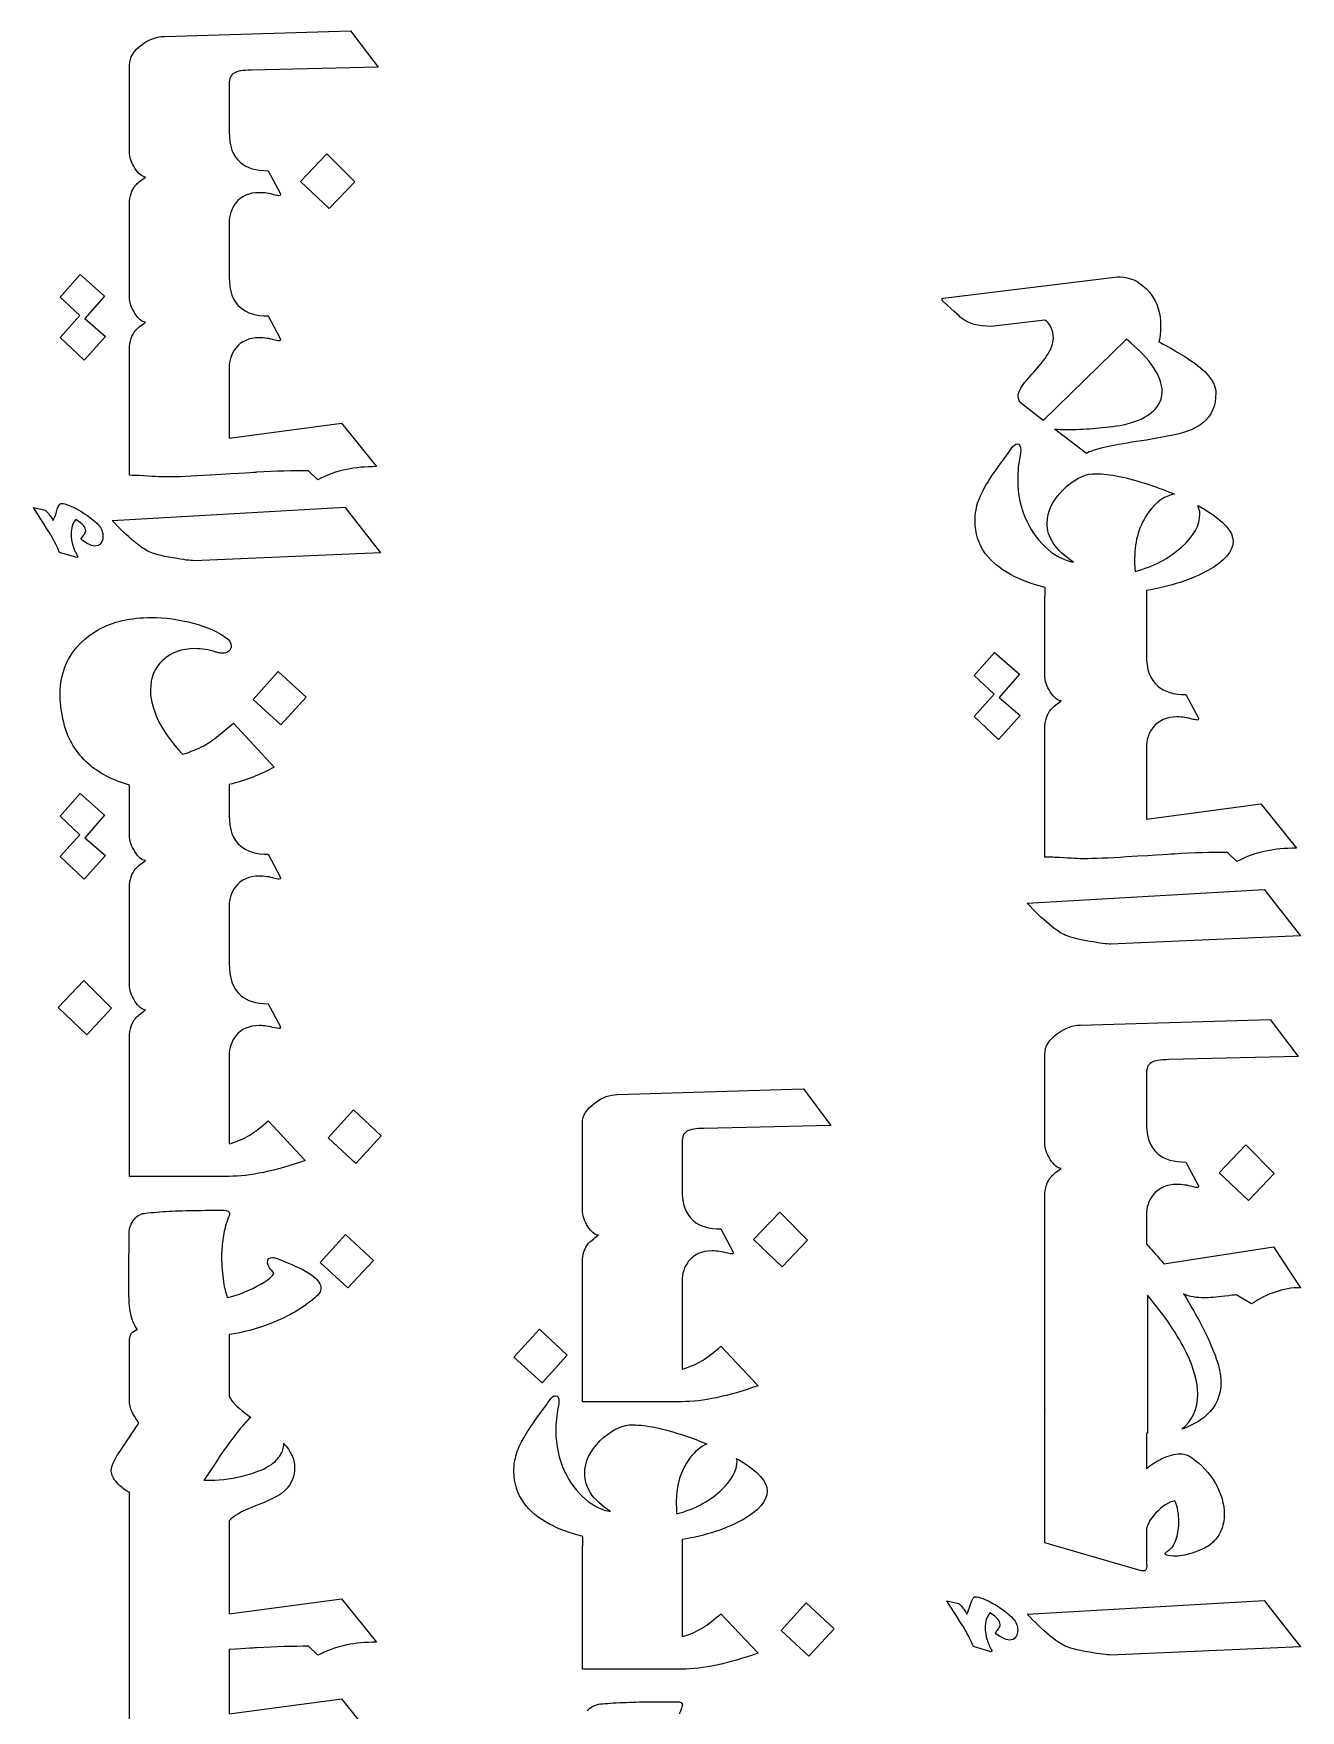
# Model space of a CAD drawing. Extents: x 0 to 978, y 1133 to 1701.
# Drawn here: x 276.5 to 368.4, y 1437.4 to 1559.2 of the extents above; entities that cross this region are included whole.
import ezdxf

# ---------------------------------------------------------------- set-up
doc = ezdxf.new("R2010")
doc.units = 0
doc.layers.add('H0115_Printing_02', color=7, linetype='CONTINUOUS')

msp = doc.modelspace()

# ---------------------------------------------------------------- linework, layer by layer
at = {"layer": 'H0115_Printing_02', "color": 1}
for points in [[(285.959093, 1558.985961), (299.473093, 1559.394961), (301.474092, 1556.739961), (292.254093, 1556.527961)], [(283.430093, 1550.595961), (283.430093, 1554.959961), (283.430093, 1556.243961), (283.430093, 1556.913961)], [(290.663093, 1555.534961), (290.663093, 1554.959961), (290.663093, 1552.163961), (290.663093, 1552.045961)], [(293.483093, 1549.225961), (294.358093, 1547.586961)], [(283.430093, 1540.056961), (283.430093, 1544.254961), (283.430093, 1545.704961), (283.430093, 1546.814961)], [(290.663093, 1545.435961), (290.663093, 1544.254961), (290.663093, 1541.623961), (290.663093, 1541.505961)], [(342.512091, 1539.960962), (355.168091, 1541.509961), (355.369091, 1541.509961)], [(293.485093, 1538.685962), (294.360093, 1537.046962)], [(349.884091, 1538.363962), (345.973091, 1537.917962)], [(355.821091, 1536.990962), (349.769091, 1531.098962), (348.310091, 1532.221962)], [(283.430093, 1527.106962), (283.430093, 1533.714962), (283.430093, 1535.164962), (283.430093, 1536.274962)], [(290.663093, 1534.896962), (290.663093, 1533.714962), (290.663093, 1529.807962), (298.819093, 1530.894962), (301.348092, 1527.736962)], [(352.911091, 1528.680962), (350.597091, 1530.461962)], [(297.109093, 1526.790962), (296.431093, 1527.444962)], [(353.353091, 1527.226962), (353.642091, 1527.226962)], [(276.459093, 1524.766962), (277.310093, 1524.569962)], [(278.460093, 1525.057962), (278.515093, 1525.057962)], [(282.177093, 1523.821962), (299.063093, 1524.790962), (301.640092, 1521.489962), (288.111093, 1520.906962)], [(279.593093, 1521.127962), (278.341093, 1521.513962)], [(356.404091, 1521.071962), (356.404091, 1520.837962)], [(349.884091, 1512.581962), (349.884091, 1518.338962), (349.908091, 1518.338962), (349.908091, 1518.964962)], [(357.256091, 1518.731962), (357.256091, 1518.338962), (357.256091, 1517.318962), (357.256091, 1514.179962), (357.256091, 1514.059962)], [(360.132091, 1511.184962), (361.024091, 1509.514962)], [(290.978093, 1509.114962), (293.925093, 1505.908962)], [(349.884091, 1499.381963), (349.884091, 1506.118962), (349.884091, 1507.595962), (349.884091, 1508.727962)], [(357.256091, 1507.322962), (357.256091, 1506.118962), (357.256091, 1502.135962), (365.569091, 1503.243962), (368.147091, 1500.024962)], [(283.430093, 1500.961962), (283.430093, 1504.608962)], [(290.663093, 1504.647962), (290.663093, 1502.529962), (290.663093, 1502.410962)], [(293.483093, 1499.590963), (294.358093, 1497.952963)], [(363.826091, 1499.060963), (363.136091, 1499.727963)], [(283.430093, 1490.106963), (283.430093, 1494.620963), (283.430093, 1495.755963), (283.430093, 1497.180963)], [(348.609091, 1496.033963), (365.819091, 1497.021963), (368.444091, 1493.657963), (354.656091, 1493.062963)], [(290.663093, 1495.802963), (290.663093, 1495.755963), (290.663093, 1494.620963), (290.663093, 1491.674963)], [(293.485093, 1488.736963), (294.360093, 1487.097963)], [(294.257093, 1486.924963), (293.997093, 1486.971963)], [(352.462091, 1487.177963), (366.236091, 1487.595963), (368.276091, 1484.889963), (358.878091, 1484.673963)], [(283.430093, 1476.195963), (283.430093, 1483.765963), (283.430093, 1485.136963), (283.430093, 1486.325963)], [(290.663093, 1484.947963), (290.663093, 1483.765963), (290.663093, 1478.558963)], [(349.884091, 1478.627963), (349.884091, 1483.075963), (349.884091, 1484.383963), (349.884091, 1485.066963)], [(357.256091, 1483.661963), (357.256091, 1483.075963), (357.256091, 1480.225963), (357.256091, 1480.104963)], [(318.841092, 1482.133963), (332.354092, 1482.543963), (334.356092, 1479.888963), (325.136092, 1479.676963)], [(293.483093, 1480.220963), (296.186093, 1477.353963)], [(316.311092, 1478.108963), (316.311092, 1479.392963), (316.311092, 1480.061963)], [(323.544092, 1478.683963), (323.544092, 1478.108963), (323.544092, 1475.312963), (323.544092, 1475.194963)], [(316.311092, 1473.744963), (316.311092, 1478.108963)], [(360.131091, 1477.230963), (361.022091, 1475.559963)], [(290.663093, 1476.195963), (283.430093, 1476.195963)], [(349.884091, 1459.429964), (349.884091, 1472.163963), (349.884091, 1473.641963), (349.884091, 1474.773963)], [(326.365092, 1472.374963), (327.239092, 1470.735963)], [(357.256091, 1473.368963), (357.256091, 1472.163963), (357.256091, 1471.304963)], [(323.545092, 1459.833964), (316.311092, 1459.833964), (316.311092, 1467.403963), (316.311092, 1468.774963), (316.311092, 1469.963963)], [(358.533091, 1469.851963), (366.476091, 1471.079963), (368.444091, 1468.108963)], [(293.893093, 1469.177963), (293.846093, 1469.248963)], [(323.544092, 1468.584963), (323.544092, 1467.403963), (323.544092, 1462.196963)], [(357.344091, 1467.566963), (357.344091, 1457.547964)], [(364.878091, 1466.929963), (363.769091, 1467.595963)], [(283.430093, 1459.724964), (283.430093, 1462.355963), (283.430093, 1464.324963), (283.430093, 1464.356963)], [(290.663093, 1464.718963), (290.663093, 1464.324963), (290.663093, 1462.355963), (290.663093, 1460.205963)], [(326.365092, 1463.858963), (329.069092, 1460.991963)], [(356.814091, 1447.562964), (349.884091, 1449.578964), (349.884091, 1459.237964), (349.908091, 1459.237964)], [(319.715092, 1458.147964), (319.999092, 1458.147964)], [(357.256091, 1457.550964), (357.256091, 1454.981964)], [(282.106093, 1454.777964), (282.106093, 1454.824964)], [(288.827093, 1454.121964), (289.302093, 1454.121964)], [(283.430093, 1434.454964), (283.430093, 1441.733964), (283.430093, 1442.512964), (283.430093, 1448.704964), (283.430093, 1449.791964), (283.430093, 1453.257964)], [(323.129092, 1452.561964), (323.129092, 1452.343964)], [(290.663093, 1451.185964), (290.663093, 1449.791964), (290.663093, 1448.704964), (290.663093, 1444.434964), (298.819093, 1445.521964), (301.348092, 1442.363964)], [(357.256091, 1450.437964), (357.256091, 1448.173964), (357.280091, 1447.852964)], [(323.544092, 1440.408964), (316.311092, 1440.408964), (316.311092, 1449.349964), (316.335092, 1449.349964), (316.335092, 1450.042964)], [(323.544092, 1449.813964), (323.544092, 1449.349964), (323.544092, 1448.427964), (323.544092, 1442.771964)], [(359.376091, 1448.614964), (359.223091, 1448.614964)], [(344.818091, 1445.667964), (344.874091, 1445.667964)], [(326.365092, 1444.433964), (329.067092, 1441.566964)], [(342.779091, 1445.370964), (343.646091, 1445.170964)], [(348.607091, 1444.407964), (365.818091, 1445.395964), (368.444091, 1442.030964), (354.655091, 1441.436964)], [(297.109093, 1441.417964), (296.431093, 1442.071964)], [(345.973091, 1441.661964), (344.697091, 1442.054964)], [(290.663093, 1441.828964), (290.663093, 1437.156964), (298.819093, 1438.243964), (301.348092, 1435.084964)]]:
    msp.add_lwpolyline(points, dxfattribs=at)
for points in [[(299.777093, 1548.408961), (297.928093, 1546.480961), (295.845093, 1548.451961), (297.754093, 1550.453961)], [(278.390093, 1537.117962), (279.814093, 1538.709962), (278.390093, 1540.056961), (279.838093, 1541.694961), (281.618093, 1540.127961), (280.176093, 1538.488962), (281.673093, 1537.189962), (280.130093, 1535.479962)], [(353.361091, 1530.505962)], [(292.657093, 1527.326962)], [(286.606093, 1521.103962)], [(344.746091, 1509.586962), (346.198091, 1511.208962), (344.746091, 1512.581962), (346.223091, 1514.251962), (348.037091, 1512.654962), (346.567091, 1510.983962), (348.093091, 1509.659962), (346.520091, 1507.916962)], [(294.411093, 1508.991962), (292.406093, 1510.837962), (294.211093, 1512.869962), (296.257093, 1510.997962)], [(278.388093, 1499.417963), (279.813093, 1501.008962), (278.388093, 1502.355962), (279.837093, 1503.994962), (281.618093, 1502.426962), (280.176093, 1500.788962), (281.675093, 1499.488963), (280.130093, 1497.779963)], [(278.248093, 1488.467963), (280.104093, 1490.421963), (282.128093, 1488.399963), (280.316093, 1486.469963)], [(299.684093, 1481.016963), (301.710092, 1479.134963), (299.862093, 1477.131963), (297.847093, 1478.991963)], [(364.483091, 1478.482963), (366.546091, 1476.398963), (364.662091, 1474.432963), (362.538091, 1476.441963)], [(330.810092, 1469.629963), (328.726092, 1471.600963), (330.635092, 1473.602963), (332.658092, 1471.558963)], [(299.274093, 1468.089963), (297.271093, 1469.949963), (299.110093, 1471.972963), (301.136092, 1470.091963)], [(313.376092, 1461.201963), (311.342092, 1463.063963), (313.201092, 1465.089963), (315.202092, 1463.203963)], [(362.271091, 1453.897964)], [(332.743092, 1441.344964), (330.729092, 1443.204964), (332.565092, 1445.229964), (334.591092, 1443.347964)], [(346.118091, 1445.178964)], [(353.121091, 1441.637964)]]:
    msp.add_lwpolyline(points, close=True, dxfattribs=at)
for points in [[(284.344093, 1558.394961), (284.890093, 1558.788961), (285.429093, 1558.985961), (285.959093, 1558.985961)], [(283.430093, 1556.913961), (283.430093, 1557.464961), (283.735093, 1557.958961), (284.344093, 1558.394961)], [(292.254093, 1556.527961), (291.666093, 1556.527961), (291.253093, 1556.457961), (291.017093, 1556.318961)], [(291.017093, 1556.318961), (290.781093, 1556.179961), (290.663093, 1555.918961), (290.663093, 1555.534961)], [(290.663093, 1552.045961), (290.663093, 1551.026961), (290.936093, 1550.285961), (291.482093, 1549.823961)], [(283.820093, 1549.410961), (283.560093, 1549.817961), (283.430093, 1550.212961), (283.430093, 1550.595961)], [(284.588093, 1548.767961), (284.336093, 1548.789961), (284.080093, 1549.003961), (283.820093, 1549.410961)], [(291.482093, 1549.823961), (291.950093, 1549.424961), (292.617093, 1549.225961), (293.483093, 1549.225961)], [(283.430093, 1546.814961), (283.430093, 1547.371961), (283.580093, 1547.827961), (283.879093, 1548.185961)], [(283.879093, 1548.185961), (283.979093, 1548.305961), (284.215093, 1548.500961), (284.588093, 1548.767961)], [(291.143093, 1546.885961), (290.823093, 1546.475961), (290.663093, 1545.992961), (290.663093, 1545.435961)], [(292.837093, 1547.633961), (292.102093, 1547.633961), (291.537093, 1547.384961), (291.143093, 1546.885961)], [(293.393093, 1547.594961), (293.201093, 1547.620961), (293.016093, 1547.633961), (292.837093, 1547.633961)], [(293.995093, 1547.460961), (293.785093, 1547.523961), (293.585093, 1547.568961), (293.393093, 1547.594961)], [(294.279093, 1547.412961), (294.248093, 1547.412961), (294.153093, 1547.428961), (293.995093, 1547.460961)], [(294.382093, 1547.468961), (294.382093, 1547.431961), (294.347093, 1547.412961), (294.279093, 1547.412961)], [(294.358093, 1547.586961), (294.368093, 1547.555961), (294.375093, 1547.531961), (294.378093, 1547.515961)], [(294.378093, 1547.515961), (294.380093, 1547.499961), (294.382093, 1547.484961), (294.382093, 1547.468961)], [(290.663093, 1541.505961), (290.663093, 1540.486961), (290.936093, 1539.746962), (291.483093, 1539.284962)], [(355.369091, 1541.509961), (356.043091, 1541.509961), (356.672091, 1541.221961), (357.256091, 1540.643961)], [(357.256091, 1540.643961), (357.946091, 1539.958962), (358.292091, 1539.067962), (358.292091, 1537.969962)], [(283.820093, 1538.870962), (283.560093, 1539.277962), (283.430093, 1539.672962), (283.430093, 1540.056961)], [(342.410091, 1539.903962), (342.410091, 1539.941962), (342.444091, 1539.960962), (342.512091, 1539.960962)], [(342.449091, 1539.807962), (342.423091, 1539.844962), (342.410091, 1539.877962), (342.410091, 1539.903962)], [(342.490091, 1539.758962), (342.469091, 1539.780962), (342.455091, 1539.796962), (342.449091, 1539.807962)], [(343.846091, 1538.512962), (343.820091, 1538.533962), (343.367091, 1538.949962), (342.490091, 1539.758962)], [(284.588093, 1538.228962), (284.336093, 1538.249962), (284.080093, 1538.463962), (283.820093, 1538.870962)], [(283.879093, 1537.645962), (283.979093, 1537.766962), (284.215093, 1537.960962), (284.588093, 1538.228962)], [(291.483093, 1539.284962), (291.950093, 1538.884962), (292.618093, 1538.685962), (293.485093, 1538.685962)], [(345.973091, 1537.917962), (345.053091, 1537.917962), (344.344091, 1538.115962), (343.846091, 1538.512962)], [(350.314091, 1537.897962), (350.187091, 1538.144962), (350.044091, 1538.299962), (349.884091, 1538.363962)], [(283.430093, 1536.274962), (283.430093, 1536.831962), (283.580093, 1537.288962), (283.879093, 1537.645962)], [(292.838093, 1537.094962), (292.103093, 1537.094962), (291.538093, 1536.844962), (291.144093, 1536.346962)], [(293.394093, 1537.054962), (293.203093, 1537.081962), (293.017093, 1537.094962), (292.838093, 1537.094962)], [(293.997093, 1536.921962), (293.787093, 1536.984962), (293.586093, 1537.029962), (293.394093, 1537.054962)], [(294.281093, 1536.873962), (294.249093, 1536.873962), (294.155093, 1536.889962), (293.997093, 1536.921962)], [(294.383093, 1536.929962), (294.383093, 1536.892962), (294.349093, 1536.873962), (294.281093, 1536.873962)], [(294.360093, 1537.046962), (294.370093, 1537.015962), (294.377093, 1536.991962), (294.380093, 1536.976962)], [(294.380093, 1536.976962), (294.382093, 1536.960962), (294.383093, 1536.944962), (294.383093, 1536.929962)], [(350.502091, 1537.062962), (350.502091, 1537.373962), (350.439091, 1537.651962), (350.314091, 1537.897962)], [(350.350091, 1536.372962), (350.451091, 1536.634962), (350.502091, 1536.864962), (350.502091, 1537.062962)], [(357.782091, 1534.934962), (357.367091, 1535.565962), (356.713091, 1536.250962), (355.821091, 1536.990962)], [(358.268091, 1537.396962), (358.252091, 1537.206962), (358.219091, 1537.012962), (358.171091, 1536.813962)], [(358.292091, 1537.969962), (358.292091, 1537.777962), (358.284091, 1537.585962), (358.268091, 1537.396962)], [(291.144093, 1536.346962), (290.823093, 1535.936962), (290.663093, 1535.453962), (290.663093, 1534.896962)], [(349.466091, 1535.047962), (349.905091, 1535.561962), (350.200091, 1536.002962), (350.350091, 1536.372962)], [(358.171091, 1536.813962), (359.017091, 1536.343962), (359.641091, 1535.981962), (360.042091, 1535.730962)], [(360.042091, 1535.730962), (360.754091, 1535.280962), (361.284091, 1534.868962), (361.633091, 1534.493962)], [(348.438091, 1533.867962), (348.781091, 1534.263962), (349.124091, 1534.656962), (349.466091, 1535.047962)], [(358.404091, 1533.182962), (358.404091, 1533.719962), (358.196091, 1534.302962), (357.782091, 1534.934962)], [(361.633091, 1534.493962), (362.077091, 1534.017962), (362.299091, 1533.554962), (362.299091, 1533.104962)], [(347.940091, 1532.855962), (347.940091, 1533.112962), (348.106091, 1533.449962), (348.438091, 1533.867962)], [(348.310091, 1532.221962), (348.064091, 1532.414962), (347.940091, 1532.625962), (347.940091, 1532.855962)], [(357.543091, 1531.595962), (358.117091, 1532.028962), (358.404091, 1532.558962), (358.404091, 1533.182962)], [(362.299091, 1533.104962), (362.299091, 1532.151962), (361.988091, 1531.420962), (361.368091, 1530.912962)], [(355.361091, 1530.733962), (356.292091, 1530.913962), (357.020091, 1531.200962), (357.543091, 1531.595962)], [(361.368091, 1530.912962), (360.907091, 1530.537962), (360.222091, 1530.251962), (359.312091, 1530.053962)], [(350.597091, 1530.461962), (350.851091, 1530.446962), (351.098091, 1530.428962), (351.381091, 1530.428962)], [(351.381091, 1530.428962), (352.109091, 1530.428962), (352.769091, 1530.453962), (353.361091, 1530.505962)], [(353.361091, 1530.505962), (353.955091, 1530.555962), (354.621091, 1530.632962), (355.361091, 1530.733962)], [(357.256091, 1529.660962), (356.287091, 1529.526962), (355.411091, 1529.378962), (354.630091, 1529.218962)], [(359.312091, 1530.053962), (358.626091, 1529.924962), (357.941091, 1529.793962), (357.256091, 1529.660962)], [(346.495091, 1527.723962), (346.816091, 1528.163962), (347.135091, 1528.601962), (347.451091, 1529.040962)], [(347.451091, 1529.040962), (347.606091, 1529.270962), (347.756091, 1529.386962), (347.900091, 1529.386962)], [(347.900091, 1529.386962), (348.061091, 1529.386962), (348.141091, 1529.238962), (348.141091, 1528.944962)], [(348.093091, 1528.526962), (348.029091, 1528.243962), (347.984091, 1527.958962), (347.957091, 1527.671962)], [(348.125091, 1528.767962), (348.115091, 1528.698962), (348.104091, 1528.618962), (348.093091, 1528.526962)], [(348.141091, 1528.944962), (348.141091, 1528.896962), (348.136091, 1528.837962), (348.125091, 1528.767962)], [(354.630091, 1529.218962), (353.650091, 1529.015962), (353.077091, 1528.835962), (352.911091, 1528.680962)], [(292.657093, 1527.326962), (292.646093, 1527.326962), (291.520093, 1527.255962), (289.277093, 1527.113962)], [(296.431093, 1527.444962), (295.307093, 1527.444962), (294.049093, 1527.405962), (292.657093, 1527.326962)], [(299.205093, 1527.539962), (298.464093, 1527.386962), (297.765093, 1527.137962), (297.109093, 1526.790962)], [(301.348092, 1527.736962), (300.560092, 1527.736962), (299.846093, 1527.670962), (299.205093, 1527.539962)], [(345.515091, 1526.222962), (345.756091, 1526.650962), (346.083091, 1527.151962), (346.495091, 1527.723962)], [(347.957091, 1527.671962), (347.930091, 1527.385962), (347.916091, 1527.097962), (347.916091, 1526.808962)], [(351.209091, 1526.061962), (351.916091, 1526.758962), (352.630091, 1527.145962), (353.353091, 1527.226962)], [(353.642091, 1527.226962), (354.568091, 1527.226962), (355.836091, 1526.962962), (357.445091, 1526.435962)], [(284.447093, 1527.066962), (284.010093, 1527.092962), (283.672093, 1527.106962), (283.430093, 1527.106962)], [(286.204093, 1526.987962), (285.904093, 1526.987962), (285.318093, 1527.014962), (284.447093, 1527.066962)], [(289.277093, 1527.113962), (287.943093, 1527.029962), (286.918093, 1526.987962), (286.204093, 1526.987962)], [(344.921091, 1524.745962), (345.001091, 1525.173962), (345.199091, 1525.665962), (345.515091, 1526.222962)], [(347.916091, 1526.808962), (347.916091, 1525.716962), (348.133091, 1524.707962), (348.567091, 1523.781962)], [(350.052091, 1523.637962), (350.052091, 1524.493962), (350.438091, 1525.302962), (351.209091, 1526.061962)], [(357.445091, 1526.435962), (358.109091, 1526.217962), (358.725091, 1525.980962), (359.310091, 1525.730962)], [(277.735093, 1522.734962), (277.693093, 1522.812962), (277.268093, 1523.490962), (276.459093, 1524.766962)], [(278.097093, 1524.357962), (278.213093, 1524.803962), (278.334093, 1525.037962), (278.460093, 1525.057962)], [(278.515093, 1525.057962), (278.762093, 1525.057962), (279.169093, 1524.897962), (279.736093, 1524.577962)], [(344.833091, 1524.271962), (344.843091, 1524.389962), (344.873091, 1524.547962), (344.921091, 1524.745962)], [(359.310091, 1525.730962), (358.634091, 1525.639962), (358.009091, 1525.228962), (357.440091, 1524.456962)], [(361.144091, 1524.277962), (361.144091, 1524.511962), (361.080091, 1524.720962), (360.984091, 1524.915962)], [(360.984091, 1524.915962), (361.184091, 1524.804962), (361.388091, 1524.693962), (361.576091, 1524.576962)], [(277.310093, 1524.569962), (277.425093, 1524.454962), (277.522093, 1524.346962), (277.601093, 1524.247962)], [(277.601093, 1524.247962), (277.680093, 1524.147962), (277.774093, 1524.005962), (277.885093, 1523.821962)], [(277.885093, 1523.821962), (277.959093, 1524.000962), (278.029093, 1524.178962), (278.097093, 1524.357962)], [(279.522093, 1523.900962), (279.401093, 1523.753962), (279.315093, 1523.594962), (279.262093, 1523.423962)], [(280.086093, 1523.459962), (279.978093, 1523.590962), (279.790093, 1523.737962), (279.522093, 1523.900962)], [(279.736093, 1524.577962), (280.345093, 1524.230962), (280.828093, 1523.868962), (281.185093, 1523.490962)], [(281.185093, 1523.490962), (281.285093, 1523.390962), (281.362093, 1523.264962), (281.417093, 1523.112962)], [(283.769093, 1522.292962), (283.244093, 1522.723962), (282.713093, 1523.233962), (282.177093, 1523.821962)], [(344.817091, 1523.781962), (344.817091, 1523.990962), (344.822091, 1524.153962), (344.833091, 1524.271962)], [(345.563091, 1521.437962), (345.065091, 1522.122962), (344.817091, 1522.904962), (344.817091, 1523.781962)], [(348.567091, 1523.781962), (348.958091, 1522.946962), (349.474091, 1522.258962), (350.117091, 1521.718962)], [(350.486091, 1522.192962), (350.197091, 1522.641962), (350.052091, 1523.123962), (350.052091, 1523.637962)], [(357.440091, 1524.456962), (356.749091, 1523.517962), (356.404091, 1522.389962), (356.404091, 1521.071962)], [(359.831091, 1521.914962), (360.706091, 1522.715962), (361.144091, 1523.503962), (361.144091, 1524.277962)], [(361.576091, 1524.576962), (362.893091, 1523.763962), (363.552091, 1523.016962), (363.552091, 1522.336962)], [(278.341093, 1521.513962), (278.178093, 1521.907962), (277.976093, 1522.314962), (277.735093, 1522.734962)], [(279.262093, 1523.423962), (279.210093, 1523.252962), (279.183093, 1523.065962), (279.183093, 1522.860962)], [(279.183093, 1522.860962), (279.183093, 1522.571962), (279.229093, 1522.281962), (279.321093, 1521.989962)], [(279.908093, 1522.474962), (279.903093, 1522.485962), (279.974093, 1522.584962), (280.121093, 1522.773962)], [(280.350093, 1522.167962), (280.150093, 1522.277962), (280.003093, 1522.379962), (279.908093, 1522.474962)], [(280.247093, 1523.080962), (280.247093, 1523.201962), (280.193093, 1523.327962), (280.086093, 1523.459962)], [(280.121093, 1522.773962), (280.205093, 1522.883962), (280.247093, 1522.986962), (280.247093, 1523.080962)], [(281.500093, 1522.671962), (281.500093, 1522.471962), (281.450093, 1522.304962), (281.350093, 1522.170962)], [(281.417093, 1523.112962), (281.472093, 1522.960962), (281.500093, 1522.812962), (281.500093, 1522.671962)], [(284.801093, 1521.584962), (284.549093, 1521.699962), (284.205093, 1521.935962), (283.769093, 1522.292962)], [(363.552091, 1522.336962), (363.552091, 1521.587962), (362.939091, 1520.870962), (361.713091, 1520.184962)], [(279.321093, 1521.989962), (279.413093, 1521.698962), (279.528093, 1521.442962), (279.664093, 1521.222962)], [(279.664093, 1521.222962), (279.675093, 1521.190962), (279.651093, 1521.158962), (279.593093, 1521.127962)], [(280.901093, 1521.970962), (280.770093, 1521.970962), (280.586093, 1522.035962), (280.350093, 1522.167962)], [(281.350093, 1522.170962), (281.250093, 1522.037962), (281.101093, 1521.970962), (280.901093, 1521.970962)], [(286.606093, 1521.103962), (285.707093, 1521.261962), (285.106093, 1521.421962), (284.801093, 1521.584962)], [(288.111093, 1520.906962), (287.859093, 1520.906962), (287.357093, 1520.972962), (286.606093, 1521.103962)], [(347.442091, 1519.879962), (346.629091, 1520.318962), (346.003091, 1520.837962), (345.563091, 1521.437962)], [(350.117091, 1521.718962), (350.722091, 1521.209962), (351.340091, 1520.907962), (351.972091, 1520.810962)], [(351.972091, 1520.810962), (351.297091, 1521.239962), (350.802091, 1521.699962), (350.486091, 1522.192962)], [(356.445091, 1520.132962), (357.791091, 1520.481962), (358.919091, 1521.076962), (359.831091, 1521.914962)], [(349.908091, 1518.964962), (348.955091, 1519.205962), (348.133091, 1519.510962), (347.442091, 1519.879962)], [(356.404091, 1520.837962), (356.404091, 1520.588962), (356.418091, 1520.352962), (356.445091, 1520.132962)], [(361.713091, 1520.184962), (360.530091, 1519.526962), (359.044091, 1519.042962), (357.256091, 1518.731962)], [(281.113093, 1515.865962), (281.650093, 1516.180962), (282.247093, 1516.411962), (282.906093, 1516.558962)], [(282.906093, 1516.558962), (283.565093, 1516.705962), (284.262093, 1516.779962), (284.998093, 1516.779962)], [(284.998093, 1516.779962), (286.038093, 1516.779962), (287.056093, 1516.642962), (288.051093, 1516.369962)], [(288.051093, 1516.369962), (289.046093, 1516.096962), (289.846093, 1515.744962), (290.450093, 1515.313962)], [(279.002093, 1513.754962), (279.459093, 1514.605962), (280.163093, 1515.308962), (281.113093, 1515.865962)], [(290.450093, 1515.313962), (290.691093, 1515.135962), (290.813093, 1514.933962), (290.813093, 1514.707962)], [(278.388093, 1511.139962), (278.388093, 1512.121962), (278.593093, 1512.993962), (279.002093, 1513.754962)], [(288.181093, 1514.518962), (287.225093, 1514.518962), (286.447093, 1514.242962), (285.849093, 1513.691962)], [(289.701093, 1514.274962), (289.181093, 1514.437962), (288.675093, 1514.518962), (288.181093, 1514.518962)], [(289.891093, 1514.218962), (289.801093, 1514.245962), (289.738093, 1514.263962), (289.701093, 1514.274962)], [(290.158093, 1514.179962), (290.069093, 1514.195962), (289.980093, 1514.208962), (289.891093, 1514.218962)], [(290.639093, 1514.329962), (290.523093, 1514.229962), (290.363093, 1514.179962), (290.158093, 1514.179962)], [(290.813093, 1514.707962), (290.813093, 1514.555962), (290.755093, 1514.429962), (290.639093, 1514.329962)], [(357.256091, 1514.059962), (357.256091, 1513.020962), (357.534091, 1512.265962), (358.092091, 1511.794962)], [(285.849093, 1513.691962), (285.250093, 1513.140962), (284.951093, 1512.410962), (284.951093, 1511.501962)], [(350.281091, 1511.373962), (350.016091, 1511.788962), (349.884091, 1512.190962), (349.884091, 1512.581962)], [(284.951093, 1511.501962), (284.951093, 1510.834962), (285.132093, 1510.120962), (285.494093, 1509.358962)], [(351.064091, 1510.718962), (350.808091, 1510.740962), (350.546091, 1510.958962), (350.281091, 1511.373962)], [(358.092091, 1511.794962), (358.568091, 1511.387962), (359.248091, 1511.184962), (360.132091, 1511.184962)], [(278.466093, 1510.130962), (278.414093, 1510.488962), (278.388093, 1510.823962), (278.388093, 1511.139962)], [(278.679093, 1509.043962), (278.590093, 1509.411962), (278.519093, 1509.773962), (278.466093, 1510.130962)], [(349.884091, 1508.727962), (349.884091, 1509.294962), (350.037091, 1509.760962), (350.341091, 1510.124962)], [(350.341091, 1510.124962), (350.443091, 1510.247962), (350.684091, 1510.445962), (351.064091, 1510.718962)], [(280.420093, 1506.176962), (279.559093, 1506.943962), (278.978093, 1507.898962), (278.679093, 1509.043962)], [(285.494093, 1509.358962), (285.888093, 1508.529962), (286.479093, 1507.691962), (287.267093, 1506.845962)], [(289.891093, 1508.208962), (290.258093, 1508.513962), (290.621093, 1508.815962), (290.978093, 1509.114962)], [(359.473091, 1509.562962), (358.724091, 1509.562962), (358.148091, 1509.308962), (357.746091, 1508.800962)], [(360.040091, 1509.522962), (359.845091, 1509.549962), (359.655091, 1509.562962), (359.473091, 1509.562962)], [(360.655091, 1509.385962), (360.440091, 1509.450962), (360.235091, 1509.495962), (360.040091, 1509.522962)], [(360.944091, 1509.337962), (360.911091, 1509.337962), (360.815091, 1509.353962), (360.655091, 1509.385962)], [(361.048091, 1509.394962), (361.048091, 1509.356962), (361.013091, 1509.337962), (360.944091, 1509.337962)], [(361.024091, 1509.514962), (361.035091, 1509.482962), (361.042091, 1509.457962), (361.044091, 1509.442962)], [(361.044091, 1509.442962), (361.047091, 1509.425962), (361.048091, 1509.410962), (361.048091, 1509.394962)], [(288.819093, 1507.468962), (289.166093, 1507.657962), (289.523093, 1507.904962), (289.891093, 1508.208962)], [(357.746091, 1508.800962), (357.419091, 1508.382962), (357.256091, 1507.889962), (357.256091, 1507.322962)], [(287.267093, 1506.845962), (287.876093, 1507.029962), (288.394093, 1507.237962), (288.819093, 1507.468962)], [(283.430093, 1504.608962), (282.212093, 1504.955962), (281.208093, 1505.477962), (280.420093, 1506.176962)], [(293.925093, 1505.908962), (293.447093, 1505.645962), (292.933093, 1505.408962), (292.384093, 1505.195962)], [(292.384093, 1505.195962), (291.835093, 1504.982962), (291.261093, 1504.800962), (290.663093, 1504.647962)], [(290.663093, 1502.410962), (290.663093, 1501.392962), (290.936093, 1500.651962), (291.482093, 1500.189962)], [(283.820093, 1499.776963), (283.560093, 1500.182962), (283.430093, 1500.578962), (283.430093, 1500.961962)], [(284.588093, 1499.134963), (284.336093, 1499.155963), (284.080093, 1499.369963), (283.820093, 1499.776963)], [(283.879093, 1498.550963), (283.979093, 1498.672963), (284.215093, 1498.866963), (284.588093, 1499.134963)], [(291.482093, 1500.189962), (291.950093, 1499.790963), (292.617093, 1499.590963), (293.483093, 1499.590963)], [(350.920091, 1499.341963), (350.475091, 1499.368963), (350.130091, 1499.381963), (349.884091, 1499.381963)], [(352.711091, 1499.261963), (352.406091, 1499.261963), (351.809091, 1499.288963), (350.920091, 1499.341963)], [(355.843091, 1499.389963), (354.483091, 1499.304963), (353.439091, 1499.261963), (352.711091, 1499.261963)], [(359.289091, 1499.606963), (359.278091, 1499.606963), (358.129091, 1499.534963), (355.843091, 1499.389963)], [(363.136091, 1499.727963), (361.990091, 1499.727963), (360.707091, 1499.686963), (359.289091, 1499.606963)], [(365.963091, 1499.823963), (365.208091, 1499.667963), (364.495091, 1499.414963), (363.826091, 1499.060963)], [(368.147091, 1500.024962), (367.344091, 1500.024962), (366.616091, 1499.956963), (365.963091, 1499.823963)], [(283.430093, 1497.180963), (283.430093, 1497.737963), (283.580093, 1498.194963), (283.879093, 1498.550963)], [(292.837093, 1497.999963), (292.102093, 1497.999963), (291.537093, 1497.750963), (291.143093, 1497.251963)], [(293.393093, 1497.960963), (293.201093, 1497.986963), (293.016093, 1497.999963), (292.837093, 1497.999963)], [(293.995093, 1497.826963), (293.785093, 1497.889963), (293.585093, 1497.934963), (293.393093, 1497.960963)], [(294.358093, 1497.952963), (294.368093, 1497.920963), (294.375093, 1497.897963), (294.378093, 1497.881963)], [(291.143093, 1497.251963), (290.823093, 1496.841963), (290.663093, 1496.358963), (290.663093, 1495.802963)], [(294.279093, 1497.779963), (294.248093, 1497.779963), (294.153093, 1497.794963), (293.995093, 1497.826963)], [(294.382093, 1497.834963), (294.382093, 1497.797963), (294.347093, 1497.779963), (294.279093, 1497.779963)], [(294.378093, 1497.881963), (294.380093, 1497.865963), (294.382093, 1497.849963), (294.382093, 1497.834963)], [(350.231091, 1494.476963), (349.696091, 1494.915963), (349.155091, 1495.434963), (348.609091, 1496.033963)], [(351.283091, 1493.753963), (351.026091, 1493.871963), (350.676091, 1494.112963), (350.231091, 1494.476963)], [(353.122091, 1493.263963), (352.207091, 1493.424963), (351.593091, 1493.587963), (351.283091, 1493.753963)], [(354.656091, 1493.062963), (354.399091, 1493.062963), (353.887091, 1493.130963), (353.122091, 1493.263963)], [(290.663093, 1491.674963), (290.663093, 1490.613963), (290.933093, 1489.841963), (291.475093, 1489.358963)], [(283.820093, 1488.921963), (283.560093, 1489.328963), (283.430093, 1489.723963), (283.430093, 1490.106963)], [(284.588093, 1488.279963), (284.336093, 1488.300963), (284.080093, 1488.514963), (283.820093, 1488.921963)], [(283.879093, 1487.696963), (283.979093, 1487.817963), (284.215093, 1488.011963), (284.588093, 1488.279963)], [(291.475093, 1489.358963), (291.937093, 1488.943963), (292.607093, 1488.736963), (293.485093, 1488.736963)], [(283.430093, 1486.325963), (283.430093, 1486.882963), (283.580093, 1487.339963), (283.879093, 1487.696963)], [(292.838093, 1487.145963), (292.103093, 1487.145963), (291.538093, 1486.895963), (291.144093, 1486.396963)], [(293.394093, 1487.105963), (293.203093, 1487.132963), (293.017093, 1487.145963), (292.838093, 1487.145963)], [(293.997093, 1486.971963), (293.787093, 1487.034963), (293.586093, 1487.079963), (293.394093, 1487.105963)], [(294.383093, 1486.995963), (294.383093, 1486.948963), (294.342093, 1486.924963), (294.257093, 1486.924963)], [(294.360093, 1487.097963), (294.365093, 1487.087963), (294.369093, 1487.071963), (294.372093, 1487.050963)], [(294.372093, 1487.050963), (294.374093, 1487.029963), (294.378093, 1487.010963), (294.383093, 1486.995963)], [(350.816091, 1486.575963), (351.372091, 1486.977963), (351.921091, 1487.177963), (352.462091, 1487.177963)], [(291.144093, 1486.396963), (290.823093, 1485.987963), (290.663093, 1485.503963), (290.663093, 1484.947963)], [(349.884091, 1485.066963), (349.884091, 1485.628963), (350.194091, 1486.131963), (350.816091, 1486.575963)], [(358.878091, 1484.673963), (358.279091, 1484.673963), (357.858091, 1484.602963), (357.617091, 1484.459963)], [(357.617091, 1484.459963), (357.376091, 1484.318963), (357.256091, 1484.051963), (357.256091, 1483.661963)], [(317.226092, 1481.543963), (317.771092, 1481.936963), (318.310092, 1482.133963), (318.841092, 1482.133963)], [(316.311092, 1480.061963), (316.311092, 1480.613963), (316.616092, 1481.106963), (317.226092, 1481.543963)], [(292.152093, 1479.196963), (292.551093, 1479.443963), (292.995093, 1479.785963), (293.483093, 1480.220963)], [(325.136092, 1479.676963), (324.547092, 1479.676963), (324.135092, 1479.606963), (323.899092, 1479.467963)], [(357.256091, 1480.104963), (357.256091, 1479.065963), (357.534091, 1478.311963), (358.091091, 1477.840963)], [(290.663093, 1478.558963), (291.178093, 1478.690963), (291.674093, 1478.902963), (292.152093, 1479.196963)], [(323.899092, 1479.467963), (323.662092, 1479.328963), (323.544092, 1479.066963), (323.544092, 1478.683963)], [(350.281091, 1477.418963), (350.016091, 1477.833963), (349.884091, 1478.236963), (349.884091, 1478.627963)], [(296.186093, 1477.353963), (293.995093, 1476.581963), (292.155093, 1476.195963), (290.663093, 1476.195963)], [(351.064091, 1476.764963), (350.808091, 1476.785963), (350.546091, 1477.004963), (350.281091, 1477.418963)], [(358.091091, 1477.840963), (358.568091, 1477.433963), (359.247091, 1477.230963), (360.131091, 1477.230963)], [(349.884091, 1474.773963), (349.884091, 1475.340963), (350.037091, 1475.806963), (350.341091, 1476.170963)], [(350.341091, 1476.170963), (350.443091, 1476.293963), (350.684091, 1476.491963), (351.064091, 1476.764963)], [(323.544092, 1475.194963), (323.544092, 1474.175963), (323.817092, 1473.434963), (324.364092, 1472.972963)], [(357.746091, 1474.845963), (357.419091, 1474.427963), (357.256091, 1473.935963), (357.256091, 1473.368963)], [(359.473091, 1475.608963), (358.723091, 1475.608963), (358.147091, 1475.353963), (357.746091, 1474.845963)], [(360.039091, 1475.568963), (359.843091, 1475.594963), (359.654091, 1475.608963), (359.473091, 1475.608963)], [(360.653091, 1475.431963), (360.439091, 1475.496963), (360.234091, 1475.541963), (360.039091, 1475.568963)], [(360.942091, 1475.383963), (360.910091, 1475.383963), (360.814091, 1475.399963), (360.653091, 1475.431963)], [(361.046091, 1475.439963), (361.046091, 1475.402963), (361.011091, 1475.383963), (360.942091, 1475.383963)], [(361.022091, 1475.559963), (361.033091, 1475.528963), (361.040091, 1475.503963), (361.043091, 1475.487963)], [(361.043091, 1475.487963), (361.045091, 1475.471963), (361.046091, 1475.455963), (361.046091, 1475.439963)], [(284.588093, 1473.517963), (285.108093, 1473.580963), (285.677093, 1473.628963), (286.294093, 1473.659963)], [(286.294093, 1473.659963), (286.911093, 1473.691963), (287.602093, 1473.711963), (288.366093, 1473.722963)], [(288.366093, 1473.722963), (289.131093, 1473.733963), (289.759093, 1473.738963), (290.253093, 1473.738963)], [(290.253093, 1473.738963), (290.405093, 1473.738963), (290.516093, 1473.713963), (290.584093, 1473.663963)], [(290.584093, 1473.663963), (290.652093, 1473.613963), (290.686093, 1473.549963), (290.686093, 1473.470963)], [(316.701092, 1472.559963), (316.441092, 1472.966963), (316.311092, 1473.361963), (316.311092, 1473.744963)], [(283.407093, 1472.091963), (283.407093, 1472.454963), (283.530093, 1472.782963), (283.777093, 1473.076963)], [(283.777093, 1473.076963), (284.024093, 1473.370963), (284.294093, 1473.517963), (284.588093, 1473.517963)], [(290.474093, 1472.816963), (290.342093, 1472.412963), (290.249093, 1472.001963), (290.194093, 1471.583963)], [(290.576093, 1473.100963), (290.523093, 1472.973963), (290.489093, 1472.879963), (290.474093, 1472.816963)], [(290.686093, 1473.470963), (290.686093, 1473.401963), (290.650093, 1473.278963), (290.576093, 1473.100963)], [(317.470092, 1471.916963), (317.217092, 1471.938963), (316.961092, 1472.152963), (316.701092, 1472.559963)], [(324.364092, 1472.972963), (324.831092, 1472.573963), (325.498092, 1472.374963), (326.365092, 1472.374963)], [(283.387093, 1470.425963), (283.400093, 1471.279963), (283.407093, 1471.834963), (283.407093, 1472.091963)], [(290.194093, 1471.583963), (290.139093, 1471.166963), (290.111093, 1470.734963), (290.111093, 1470.288963)], [(316.311092, 1469.963963), (316.311092, 1470.519963), (316.461092, 1470.976963), (316.760092, 1471.334963)], [(316.760092, 1471.334963), (316.860092, 1471.454963), (317.096092, 1471.649963), (317.470092, 1471.916963)], [(357.256091, 1471.304963), (357.331091, 1471.218963), (357.599091, 1470.916963), (358.059091, 1470.397963)], [(283.367093, 1468.515963), (283.367093, 1468.935963), (283.374093, 1469.572963), (283.387093, 1470.425963)], [(290.111093, 1470.288963), (290.111093, 1469.705963), (290.158093, 1469.122963), (290.253093, 1468.539963)], [(293.436093, 1469.972963), (293.462093, 1470.198963), (293.591093, 1470.311963), (293.822093, 1470.311963)], [(293.543093, 1469.645963), (293.472093, 1469.774963), (293.436093, 1469.883963), (293.436093, 1469.972963)], [(293.822093, 1470.311963), (293.927093, 1470.290963), (294.032093, 1470.266963), (294.137093, 1470.240963)], [(294.137093, 1470.240963), (295.077093, 1469.852963), (295.647093, 1469.607963), (295.847093, 1469.508963)], [(324.024092, 1470.034963), (323.704092, 1469.624963), (323.544092, 1469.141963), (323.544092, 1468.584963)], [(325.719092, 1470.782963), (324.983092, 1470.782963), (324.419092, 1470.533963), (324.024092, 1470.034963)], [(326.274092, 1470.743963), (326.082092, 1470.769963), (325.897092, 1470.782963), (325.719092, 1470.782963)], [(326.876092, 1470.609963), (326.666092, 1470.672963), (326.466092, 1470.717963), (326.274092, 1470.743963)], [(327.160092, 1470.561963), (327.129092, 1470.561963), (327.034092, 1470.578963), (326.876092, 1470.609963)], [(327.263092, 1470.617963), (327.263092, 1470.580963), (327.228092, 1470.561963), (327.160092, 1470.561963)], [(327.239092, 1470.735963), (327.250092, 1470.704963), (327.256092, 1470.680963), (327.259092, 1470.664963)], [(327.259092, 1470.664963), (327.261092, 1470.648963), (327.263092, 1470.633963), (327.263092, 1470.617963)], [(358.059091, 1470.397963), (358.145091, 1470.301963), (358.303091, 1470.119963), (358.533091, 1469.851963)], [(292.676093, 1468.216963), (293.487093, 1468.641963), (293.893093, 1468.961963), (293.893093, 1469.177963)], [(293.846093, 1469.248963), (293.715093, 1469.384963), (293.613093, 1469.517963), (293.543093, 1469.645963)], [(295.847093, 1469.508963), (296.183093, 1469.340963), (296.490093, 1469.151963), (296.769093, 1468.940963)], [(296.769093, 1468.940963), (297.136093, 1468.646963), (297.320093, 1468.363963), (297.320093, 1468.090963)], [(283.485093, 1466.396963), (283.407093, 1466.884963), (283.367093, 1467.591963), (283.367093, 1468.515963)], [(290.253093, 1468.539963), (290.326093, 1468.076963), (290.416093, 1467.696963), (290.521093, 1467.396963)], [(290.521093, 1467.396963), (291.146093, 1467.517963), (291.864093, 1467.790963), (292.676093, 1468.216963)], [(297.320093, 1468.090963), (297.320093, 1467.848963), (297.176093, 1467.609963), (296.887093, 1467.373963)], [(360.167091, 1463.379963), (359.562091, 1464.630963), (358.622091, 1466.026963), (357.344091, 1467.566963)], [(360.661091, 1467.438963), (360.409091, 1467.484963), (360.176091, 1467.560963), (359.962091, 1467.667963)], [(359.962091, 1467.667963), (360.267091, 1467.191963), (360.602091, 1466.613963), (360.966091, 1465.933963)], [(362.942091, 1467.490963), (362.321091, 1467.410963), (361.837091, 1467.370963), (361.488091, 1467.370963)], [(363.769091, 1467.595963), (363.646091, 1467.579963), (363.371091, 1467.544963), (362.942091, 1467.490963)], [(366.597091, 1467.795963), (366.045091, 1467.608963), (365.472091, 1467.319963), (364.878091, 1466.929963)], [(368.444091, 1468.108963), (367.818091, 1468.108963), (367.202091, 1468.004963), (366.597091, 1467.795963)], [(284.005093, 1465.080963), (283.753093, 1465.359963), (283.580093, 1465.798963), (283.485093, 1466.396963)], [(296.887093, 1467.373963), (296.031093, 1466.643963), (294.983093, 1466.031963), (293.743093, 1465.538963)], [(361.488091, 1467.370963), (361.188091, 1467.370963), (360.913091, 1467.393963), (360.661091, 1467.438963)], [(283.430093, 1464.356963), (283.430093, 1464.703963), (283.622093, 1464.944963), (284.005093, 1465.080963)], [(293.743093, 1465.538963), (292.672093, 1465.112963), (291.645093, 1464.839963), (290.663093, 1464.718963)], [(360.966091, 1465.933963), (361.410091, 1465.103963), (361.761091, 1464.383963), (362.018091, 1463.773963)], [(325.033092, 1462.835963), (325.433092, 1463.081963), (325.877092, 1463.423963), (326.365092, 1463.858963)], [(323.544092, 1462.196963), (324.059092, 1462.328963), (324.555092, 1462.540963), (325.033092, 1462.835963)], [(360.984091, 1460.379963), (360.984091, 1461.256963), (360.711091, 1462.256963), (360.167091, 1463.379963)], [(362.018091, 1463.773963), (362.350091, 1462.981963), (362.551091, 1462.336963), (362.620091, 1461.838963)], [(362.620091, 1461.838963), (362.631091, 1461.736963), (362.642091, 1461.634963), (362.652091, 1461.533963)], [(362.652091, 1461.533963), (362.663091, 1461.431963), (362.669091, 1461.337963), (362.669091, 1461.252963)], [(290.663093, 1460.205963), (290.846093, 1459.816964), (291.364093, 1459.320964), (292.215093, 1458.716964)], [(313.924092, 1459.928964), (314.076092, 1460.154963), (314.223092, 1460.267963), (314.365092, 1460.267963)], [(314.365092, 1460.267963), (314.523092, 1460.267963), (314.601092, 1460.122963), (314.601092, 1459.833964)], [(329.069092, 1460.991963), (326.878092, 1460.219963), (325.037092, 1459.833964), (323.545092, 1459.833964)], [(359.843091, 1457.847964), (360.600091, 1458.466964), (360.984091, 1459.308964), (360.984091, 1460.379963)], [(362.669091, 1461.252963), (362.669091, 1460.299963), (362.328091, 1459.504964), (361.648091, 1458.867964)], [(283.678093, 1458.948964), (283.545093, 1459.171964), (283.462093, 1459.430964), (283.430093, 1459.724964)], [(284.107093, 1458.275964), (283.955093, 1458.501964), (283.812093, 1458.725964), (283.678093, 1458.948964)], [(312.986092, 1458.636964), (313.301092, 1459.067964), (313.614092, 1459.497964), (313.924092, 1459.928964)], [(314.554092, 1459.424964), (314.491092, 1459.145964), (314.447092, 1458.865964), (314.421092, 1458.585964)], [(314.586092, 1459.660964), (314.576092, 1459.592964), (314.565092, 1459.513964), (314.554092, 1459.424964)], [(314.601092, 1459.833964), (314.601092, 1459.786964), (314.596092, 1459.728964), (314.586092, 1459.660964)], [(349.908091, 1459.237964), (349.894091, 1459.300964), (349.884091, 1459.364964), (349.884091, 1459.429964)], [(282.737093, 1456.242964), (283.194093, 1456.920964), (283.650093, 1457.597964), (284.107093, 1458.275964)], [(292.227093, 1458.707964), (291.893093, 1458.369964), (291.555093, 1458.000964), (291.211093, 1457.565964)], [(292.215093, 1458.716964), (292.219093, 1458.713964), (292.223093, 1458.710964), (292.227093, 1458.707964)], [(312.025092, 1457.163964), (312.262092, 1457.583964), (312.582092, 1458.074964), (312.986092, 1458.636964)], [(314.421092, 1458.585964), (314.394092, 1458.304964), (314.381092, 1458.022964), (314.381092, 1457.738964)], [(314.381092, 1457.738964), (314.381092, 1456.667964), (314.594092, 1455.677964), (315.019092, 1454.768964)], [(317.611092, 1457.005964), (318.305092, 1457.688964), (319.006092, 1458.069964), (319.715092, 1458.147964)], [(319.999092, 1458.147964), (320.907092, 1458.147964), (322.151092, 1457.889964), (323.729092, 1457.372964)], [(361.648091, 1458.867964), (361.179091, 1458.432964), (360.573091, 1458.095964), (359.843091, 1457.847964)], [(291.211093, 1457.565964), (290.840093, 1457.090964), (290.426093, 1456.519964), (289.971093, 1455.849964)], [(294.363093, 1455.934964), (294.539093, 1456.203964), (294.627093, 1456.482964), (294.627093, 1456.769964)], [(294.627093, 1456.769964), (294.627093, 1456.783964), (294.620093, 1456.796964), (294.619093, 1456.810964)], [(294.619093, 1456.810964), (295.138093, 1456.233964), (295.414093, 1455.653964), (295.414093, 1455.068964)], [(311.442092, 1455.713964), (311.521092, 1456.133964), (311.715092, 1456.617964), (312.025092, 1457.163964)], [(316.477092, 1454.626964), (316.477092, 1455.467964), (316.855092, 1456.260964), (317.611092, 1457.005964)], [(323.729092, 1457.372964), (324.304092, 1457.183964), (324.839092, 1456.978964), (325.354092, 1456.766964)], [(325.354092, 1456.766964), (324.907092, 1456.581964), (324.485092, 1456.242964), (324.093092, 1455.710964)], [(357.344091, 1457.547964), (357.314091, 1457.549964), (357.287091, 1457.548964), (357.256091, 1457.550964)], [(282.106093, 1454.824964), (282.106093, 1455.145964), (282.317093, 1455.617964), (282.737093, 1456.242964)], [(289.971093, 1455.849964), (289.589093, 1455.274964), (289.208093, 1454.698964), (288.827093, 1454.121964)], [(293.735093, 1455.278964), (294.014093, 1455.492964), (294.223093, 1455.710964), (294.363093, 1455.934964)], [(311.355092, 1455.249964), (311.366092, 1455.364964), (311.395092, 1455.519964), (311.442092, 1455.713964)], [(324.093092, 1455.710964), (323.450092, 1454.836964), (323.129092, 1453.787964), (323.129092, 1452.561964)], [(326.317092, 1453.345964), (327.130092, 1454.090964), (327.538092, 1454.823964), (327.538092, 1455.543964)], [(327.538092, 1455.543964), (327.538092, 1455.601964), (327.513092, 1455.650964), (327.507092, 1455.706964)], [(327.507092, 1455.706964), (327.597092, 1455.653964), (327.695092, 1455.602964), (327.783092, 1455.548964)], [(327.783092, 1455.548964), (329.075092, 1454.750964), (329.721092, 1454.017964), (329.721092, 1453.350964)], [(357.256091, 1454.981964), (357.598091, 1455.265964), (357.976091, 1455.503964), (358.388091, 1455.695964)], [(358.388091, 1455.695964), (358.875091, 1455.926964), (359.317091, 1456.041964), (359.713091, 1456.041964)], [(359.713091, 1456.041964), (359.874091, 1456.041964), (360.018091, 1456.021964), (360.147091, 1455.981964)], [(360.147091, 1455.981964), (360.275091, 1455.941964), (360.393091, 1455.878964), (360.500091, 1455.792964)], [(360.500091, 1455.792964), (361.255091, 1455.284964), (361.845091, 1454.652964), (362.271091, 1453.897964)], [(282.524093, 1453.934964), (282.246093, 1454.244964), (282.106093, 1454.525964), (282.106093, 1454.777964)], [(289.302093, 1454.121964), (290.147093, 1454.121964), (291.025093, 1454.251964), (291.936093, 1454.511964)], [(291.936093, 1454.511964), (292.727093, 1454.734964), (293.326093, 1454.990964), (293.735093, 1455.278964)], [(295.414093, 1455.068964), (295.414093, 1454.276964), (295.096093, 1453.643964), (294.460093, 1453.170964)], [(311.340092, 1454.768964), (311.340092, 1454.973964), (311.345092, 1455.133964), (311.355092, 1455.249964)], [(312.072092, 1452.468964), (311.584092, 1453.140964), (311.340092, 1453.907964), (311.340092, 1454.768964)], [(315.019092, 1454.768964), (315.403092, 1453.949964), (315.909092, 1453.274964), (316.540092, 1452.744964)], [(316.902092, 1453.208964), (316.618092, 1453.650964), (316.477092, 1454.122964), (316.477092, 1454.626964)], [(283.265093, 1453.335964), (283.002093, 1453.477964), (282.755093, 1453.677964), (282.524093, 1453.934964)], [(283.363093, 1453.276964), (283.345093, 1453.284964), (283.312093, 1453.304964), (283.265093, 1453.335964)], [(283.430093, 1453.257964), (283.404093, 1453.262964), (283.382093, 1453.268964), (283.363093, 1453.276964)], [(294.460093, 1453.170964), (294.140093, 1452.928964), (293.468093, 1452.608964), (292.443093, 1452.209964)], [(318.360092, 1451.853964), (317.698092, 1452.274964), (317.212092, 1452.725964), (316.902092, 1453.208964)], [(323.168092, 1451.688964), (324.419092, 1452.013964), (325.468092, 1452.566964), (326.317092, 1453.345964)], [(329.721092, 1453.350964), (329.721092, 1452.615964), (329.120092, 1451.911964), (327.917092, 1451.239964)], [(362.271091, 1453.897964), (362.696091, 1453.142964), (362.909091, 1452.399964), (362.909091, 1451.665964)], [(292.443093, 1452.209964), (291.556093, 1451.863964), (290.962093, 1451.521964), (290.663093, 1451.185964)], [(313.916092, 1450.940964), (313.118092, 1451.370964), (312.503092, 1451.880964), (312.072092, 1452.468964)], [(316.540092, 1452.744964), (317.133092, 1452.245964), (317.740092, 1451.948964), (318.360092, 1451.853964)], [(323.129092, 1452.343964), (323.129092, 1452.112964), (323.142092, 1451.893964), (323.168092, 1451.688964)], [(357.930091, 1451.730964), (357.481091, 1451.227964), (357.256091, 1450.795964), (357.256091, 1450.437964)], [(359.320091, 1452.621964), (358.865091, 1452.551964), (358.401091, 1452.254964), (357.930091, 1451.730964)], [(359.548091, 1451.906964), (359.503091, 1452.163964), (359.427091, 1452.401964), (359.320091, 1452.621964)], [(359.617091, 1451.127964), (359.617091, 1451.390964), (359.594091, 1451.649964), (359.548091, 1451.906964)], [(362.909091, 1451.665964), (362.909091, 1451.237964), (362.830091, 1450.837964), (362.672091, 1450.465964)], [(316.335092, 1450.042964), (315.400092, 1450.278964), (314.594092, 1450.577964), (313.916092, 1450.940964)], [(327.917092, 1451.239964), (326.756092, 1450.593964), (325.298092, 1450.118964), (323.544092, 1449.813964)], [(359.444091, 1449.915964), (359.559091, 1450.284964), (359.617091, 1450.688964), (359.617091, 1451.127964)], [(362.672091, 1450.465964), (362.514091, 1450.093964), (362.275091, 1449.773964), (361.954091, 1449.505964)], [(359.031091, 1449.160964), (359.191091, 1449.294964), (359.329091, 1449.545964), (359.444091, 1449.915964)], [(361.954091, 1449.505964), (361.697091, 1449.286964), (361.305091, 1449.083964), (360.777091, 1448.895964)], [(358.597091, 1448.783964), (358.597091, 1448.815964), (358.637091, 1448.863964), (358.717091, 1448.927964)], [(359.223091, 1448.614964), (358.806091, 1448.657964), (358.597091, 1448.713964), (358.597091, 1448.783964)], [(358.717091, 1448.927964), (358.728091, 1448.933964), (358.833091, 1449.010964), (359.031091, 1449.160964)], [(360.777091, 1448.895964), (360.250091, 1448.708964), (359.783091, 1448.614964), (359.376091, 1448.614964)], [(357.015091, 1447.538964), (356.929091, 1447.538964), (356.862091, 1447.546964), (356.814091, 1447.562964)], [(357.224091, 1447.622964), (357.186091, 1447.566964), (357.117091, 1447.538964), (357.015091, 1447.538964)], [(357.280091, 1447.852964), (357.280091, 1447.755964), (357.261091, 1447.679964), (357.224091, 1447.622964)], [(344.449091, 1444.953964), (344.566091, 1445.408964), (344.690091, 1445.646964), (344.818091, 1445.667964)], [(344.874091, 1445.667964), (345.125091, 1445.667964), (345.540091, 1445.504964), (346.118091, 1445.178964)], [(325.033092, 1443.409964), (325.432092, 1443.656964), (325.876092, 1443.998964), (326.365092, 1444.433964)], [(344.079091, 1443.299964), (344.036091, 1443.379964), (343.603091, 1444.070964), (342.779091, 1445.370964)], [(343.646091, 1445.170964), (343.763091, 1445.052964), (343.862091, 1444.942964), (343.942091, 1444.841964)], [(343.942091, 1444.841964), (344.023091, 1444.739964), (344.119091, 1444.595964), (344.232091, 1444.407964)], [(344.232091, 1444.407964), (344.307091, 1444.589964), (344.379091, 1444.771964), (344.449091, 1444.953964)], [(345.901091, 1444.487964), (345.777091, 1444.338964), (345.689091, 1444.175964), (345.636091, 1444.002964)], [(346.475091, 1444.038964), (346.365091, 1444.172964), (346.174091, 1444.321964), (345.901091, 1444.487964)], [(346.118091, 1445.178964), (346.739091, 1444.824964), (347.231091, 1444.455964), (347.595091, 1444.070964)], [(350.230091, 1442.849964), (349.694091, 1443.288964), (349.153091, 1443.808964), (348.607091, 1444.407964)], [(323.544092, 1442.771964), (324.059092, 1442.903964), (324.555092, 1443.115964), (325.033092, 1443.409964)], [(344.697091, 1442.054964), (344.531091, 1442.456964), (344.325091, 1442.871964), (344.079091, 1443.299964)], [(345.636091, 1444.002964), (345.582091, 1443.827964), (345.555091, 1443.636964), (345.555091, 1443.428964)], [(345.555091, 1443.428964), (345.555091, 1443.133964), (345.602091, 1442.837964), (345.696091, 1442.540964)], [(346.294091, 1443.034964), (346.289091, 1443.045964), (346.361091, 1443.146964), (346.511091, 1443.339964)], [(346.639091, 1443.652964), (346.639091, 1443.776964), (346.584091, 1443.904964), (346.475091, 1444.038964)], [(346.511091, 1443.339964), (346.597091, 1443.452964), (346.639091, 1443.556964), (346.639091, 1443.652964)], [(347.595091, 1444.070964), (347.697091, 1443.968964), (347.776091, 1443.840964), (347.832091, 1443.685964)], [(347.916091, 1443.235964), (347.916091, 1443.032964), (347.865091, 1442.861964), (347.764091, 1442.725964)], [(347.832091, 1443.685964), (347.889091, 1443.529964), (347.916091, 1443.379964), (347.916091, 1443.235964)], [(292.657093, 1441.953964), (292.649093, 1441.953964), (291.980093, 1441.911964), (290.663093, 1441.828964)], [(296.431093, 1442.071964), (295.307093, 1442.071964), (294.049093, 1442.032964), (292.657093, 1441.953964)], [(299.205093, 1442.166964), (298.464093, 1442.013964), (297.765093, 1441.764964), (297.109093, 1441.417964)], [(301.348092, 1442.363964), (300.560092, 1442.363964), (299.846093, 1442.297964), (299.205093, 1442.166964)], [(345.696091, 1442.540964), (345.789091, 1442.243964), (345.906091, 1441.982964), (346.045091, 1441.758964)], [(346.744091, 1442.721964), (346.540091, 1442.833964), (346.391091, 1442.937964), (346.294091, 1443.034964)], [(347.306091, 1442.520964), (347.172091, 1442.520964), (346.985091, 1442.587964), (346.744091, 1442.721964)], [(347.764091, 1442.725964), (347.662091, 1442.589964), (347.510091, 1442.520964), (347.306091, 1442.520964)], [(351.281091, 1442.127964), (351.025091, 1442.244964), (350.674091, 1442.485964), (350.230091, 1442.849964)], [(353.121091, 1441.637964), (352.205091, 1441.798964), (351.592091, 1441.961964), (351.281091, 1442.127964)], [(329.067092, 1441.566964), (326.876092, 1440.794964), (325.036092, 1440.408964), (323.544092, 1440.408964)], [(346.045091, 1441.758964), (346.056091, 1441.726964), (346.032091, 1441.693964), (345.973091, 1441.661964)], [(354.655091, 1441.436964), (354.398091, 1441.436964), (353.887091, 1441.503964), (353.121091, 1441.637964)], [(316.650092, 1437.384964), (316.892092, 1437.672964), (317.220092, 1437.838964), (317.635092, 1437.880964)], [(317.635092, 1437.880964), (318.050092, 1437.922964), (318.584092, 1437.957964), (319.238092, 1437.986964)], [(319.238092, 1437.986964), (319.892092, 1438.015964), (320.511092, 1438.032964), (321.094092, 1438.037964)], [(321.094092, 1438.037964), (321.677092, 1438.042964), (322.357092, 1438.045964), (323.134092, 1438.045964)], [(323.134092, 1438.045964), (323.292092, 1438.045964), (323.404092, 1438.024964), (323.469092, 1437.982964)], [(323.457092, 1437.439964), (323.405092, 1437.307964), (323.371092, 1437.213964), (323.355092, 1437.155964)], [(323.568092, 1437.801964), (323.568092, 1437.743964), (323.531092, 1437.622964), (323.457092, 1437.439964)], [(323.469092, 1437.982964), (323.535092, 1437.940964), (323.568092, 1437.880964), (323.568092, 1437.801964)]]:
    msp.add_open_spline(points, degree=3, dxfattribs=at)

doc.saveas('drawing.dxf')
